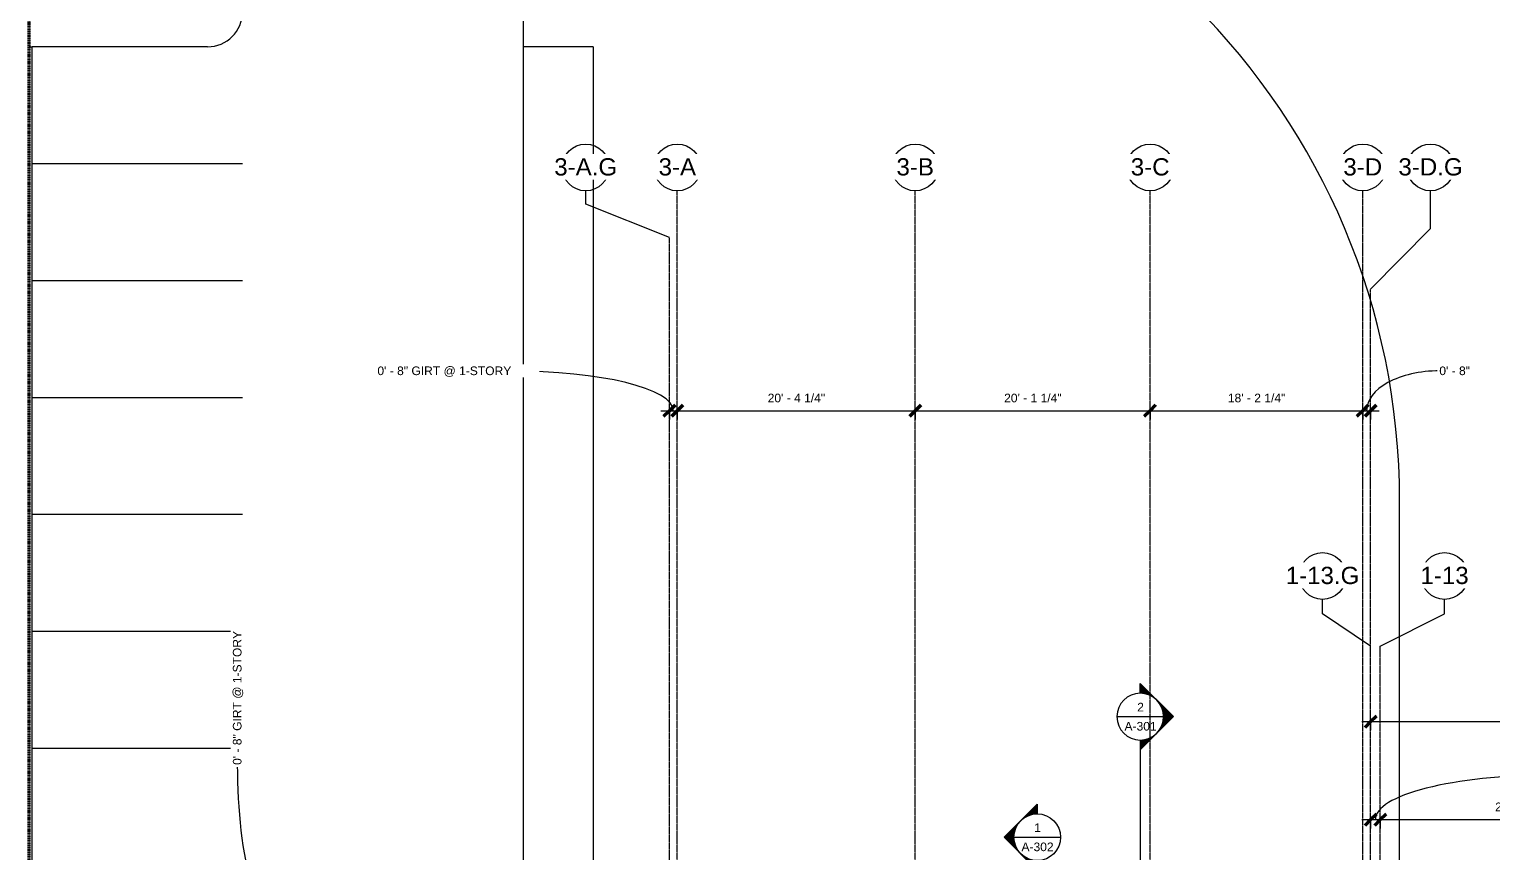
# Model space of a CAD drawing. Header units: inches. Extents: x 15537 to 31673, y -30778 to -16067.
# Drawn here: x 21404 to 22906, y -20809 to -19965 of the extents above; entities that cross this region are included whole.
import ezdxf

# ---------------------------------------------------------------- set-up
doc = ezdxf.new("R2010")
doc.units = ezdxf.units.IN
doc.header["$MEASUREMENT"] = 0
doc.linetypes.add('Grid Line 1_2_', pattern=[0.875, 0.5, -0.125, 0.125, -0.125])
doc.linetypes.add('Hidden', pattern=[0.28125, 0.1875, -0.09375])
for name, color, linetype, lineweight in [('A-ANNO-DIMS', 211, 'Continuous', 9), ('A-ANNO-DIMS-96', 211, 'Continuous', 9), ('A-PROP-SBCK', 71, 'Hidden', 50), ('Conc', 7, 'Continuous', 9), ('EOP-PR', 4, 'Continuous', 9), ('G-ANNO-SYMB', 111, 'Continuous', 9), ('PAINT', 190, 'Continuous', 9), ('S-GRID', 1, 'Continuous', 9), ('S-GRID-IDEN', 1, 'Continuous', 9)]:
    doc.layers.add(name, color=color, linetype=linetype, lineweight=lineweight)
doc.styles.add('Arial', font='arial.ttf', dxfattribs={"height": 17.703593})
doc.styles.add('Arial_1', font='arial.ttf', dxfattribs={"height": 8.851796})
doc.dimstyles.new('Linear_-_3_32__Arial', dxfattribs={"dimscale": 12, "dimtxt": 9, "dimasz": 1, "dimexe": 0.75, "dimexo": 0.5, "dimgap": 0.5, "dimtad": 1, "dimdec": 4, "dimrnd": 0.0625, "dimzin": 1, "dimdsep": 46, "dimlunit": 4, "dimtxsty": 'Arial_1', "dimblk1": 'OBLIQUE', "dimblk2": 'OBLIQUE', "dimsah": 1, "dimcen": 0.09, "dimdle": 0.75, "dimazin": 0, "dimtfac": 1, "dimtdec": 4, "dimtix": 1, "dimtmove": 1, "dimatfit": 3, "dimfxl": 1, "dimtvp": 1, "dimtfill": 1, "dimfrac": 2, "dimtolj": 1, "dimtzin": 0, "dimarcsym": 2})
doc.dimstyles.new('Linear_-_3_32__Arial_1', dxfattribs={"dimscale": 12, "dimtxt": 9, "dimasz": 1, "dimexe": 0.75, "dimexo": 0.5, "dimgap": 0.5, "dimtad": 1, "dimdec": 4, "dimrnd": 0.0625, "dimzin": 1, "dimdsep": 46, "dimlunit": 4, "dimtxsty": 'Arial_1', "dimblk1": 'OBLIQUE', "dimblk2": 'OBLIQUE', "dimsah": 1, "dimcen": 0.09, "dimdle": 0.75, "dimazin": 0, "dimtfac": 1, "dimtdec": 4, "dimtix": 1, "dimtmove": 0, "dimatfit": 3, "dimfxl": 1, "dimtvp": 1, "dimtfill": 1, "dimfrac": 2, "dimtolj": 1, "dimtzin": 0, "dimarcsym": 2})

# ---------------------------------------------------------------- blocks, each defined once
blk = doc.blocks.new('Section - Section Head - Filled-1526-First Floor Plan - Enlarged')
at = {"layer": 'G-ANNO-SYMB'}
h = blk.add_hatch(color=256, dxfattribs=at)
edge = h.paths.add_edge_path(flags=0)
edge.add_line((-0.427, 0.177), (-0.25, 0.354))
edge.add_line((-0.25, 0.354), (-0.25, 0.25))
edge.add_arc((-0.25, 0), 0.25, 90, 135)
h = blk.add_hatch(color=256, dxfattribs=at)
edge = h.paths.add_edge_path(flags=0)
edge.add_arc((-0.25, 0), 0.25, 45, 90)
edge.add_line((-0.25, 0.25), (-0.25, 0.354))
edge.add_line((-0.25, 0.354), (-0.073, 0.177))
h = blk.add_hatch(color=256, dxfattribs=at)
edge = h.paths.add_edge_path(flags=0)
edge.add_arc((-0.25, 0), 0.25, 137.9216, 180)
edge.add_line((-0.5, 0), (-0.604, 0))
edge.add_line((-0.604, 0), (-0.436, 0.168))
h = blk.add_hatch(color=256, dxfattribs=at)
edge = h.paths.add_edge_path(flags=0)
edge.add_line((-0.064, 0.168), (0.104, 0))
edge.add_line((0.104, 0), (0, 0))
edge.add_arc((-0.25, 0), 0.25, 0, 42.0784)
for p, q in [((-0.25, 0.354), (-0.604, 0)), ((-0.25, 0.354), (-0.427, 0.177)), ((-0.25, 0.354), (0.104, 0)), ((-0.25, 0.25), (-0.25, 0.354)), ((-0.073, 0.177), (-0.25, 0.354)), ((-0.25, 0.354), (-0.25, 0.25)), ((-0.436, 0.168), (-0.604, 0)), ((0.104, 0), (-0.064, 0.168)), ((-0.604, 0), (-0.5, 0)), ((0, 0), (0.104, 0)), ((-0.5, 0), (-0.604, 0)), ((0, 0), (0.104, 0))]:
    blk.add_line(p, q, dxfattribs=at)
for start, end in [(360, 180), (137.9216, 180), (90, 135), (45, 90), (0, 42.0784), (180, 360)]:
    blk.add_arc((-0.25, 0), 0.25, start, end, dxfattribs=at)
blk = doc.blocks.new('DIMBLOCK11-First Floor Plan - Enlarged')
at = {"layer": 'A-ANNO-DIMS-96', "lineweight": 50}
for p, q in [((21667.3, -20891.6), (21661.3, -20885.6)), ((21667.3, -20899.6), (21661.3, -20893.6)), ((21667.3, -20891.6), (21673.3, -20897.6)), ((21667.3, -20899.6), (21673.3, -20905.6))]:
    blk.add_line(p, q, dxfattribs=at)
at = {"layer": 'A-ANNO-DIMS-96'}
for p, q in [((21667.3, -20899.6), (21667.3, -20882.6)), ((21664.8, -20891.6), (21676.3, -20891.6)), ((21667.3, -20891.6), (21664.8, -20891.6)), ((21664.8, -20899.6), (21676.3, -20899.6)), ((21667.3, -20899.6), (21664.8, -20899.6))]:
    blk.add_line(p, q, dxfattribs=at)
blk.add_ellipse((21667.3, -20719.9), major_axis=(0, 175.6), ratio=0.281625, start_param=1.570796, end_param=3.141593, dxfattribs=at)
at = {"layer": 'A-ANNO-DIMS-96', "color": 0, "insert": (21613.3, -20719.9), "char_height": 8.852, "width": 163.994, "attachment_point": 1, "rotation": 90, "line_spacing_factor": 0.938532, "style": 'Arial_1', "bg_fill": 3, "box_fill_scale": 1.25, "bg_fill_color": 0, "bg_fill_transparency": 0}
blk.add_mtext('0\' - 8" GIRT @ 1-STORY', dxfattribs=at)
blk = doc.blocks.new('_Oblique')
at = {"color": 0, "linetype": 'ByBlock', "lineweight": -2}
blk.add_line((-0.5, -0.5), (0.5, 0.5), dxfattribs=at)
blk = doc.blocks.new('Grid - Grid Head - Circle-14747-First Floor Plan - Enlarged')
at = {"layer": 'S-GRID-IDEN'}
blk.add_circle((0, 0), 0.25, dxfattribs=at)
blk = doc.blocks.new('DIMBLOCK44-First Floor Plan - Enlarged')
at = {"layer": 'A-ANNO-DIMS-96'}
for p, q in [((22052.6, -20356.5), (22069.6, -20356.5)), ((22061.6, -20354), (22061.6, -20365.5)), ((22061.6, -20356.5), (22061.6, -20354)), ((22069.6, -20354), (22069.6, -20365.5)), ((22069.6, -20356.5), (22069.6, -20354))]:
    blk.add_line(p, q, dxfattribs=at)
at = {"layer": 'A-ANNO-DIMS-96', "lineweight": 50}
for p, q in [((22061.6, -20356.5), (22055.6, -20362.5)), ((22061.6, -20356.5), (22067.6, -20350.5)), ((22069.6, -20356.5), (22063.6, -20362.5)), ((22069.6, -20356.5), (22075.6, -20350.5))]:
    blk.add_line(p, q, dxfattribs=at)
at = {"layer": 'A-ANNO-DIMS-96'}
blk.add_ellipse((21898.3, -20356.5), major_axis=(167.3, 0), ratio=0.244403, start_param=0, end_param=1.570796, dxfattribs=at)
at = {"layer": 'A-ANNO-DIMS-96', "color": 0, "insert": (21761.7, -20311.1), "char_height": 8.852, "width": 163.994, "attachment_point": 1, "line_spacing_factor": 0.938532, "style": 'Arial_1', "bg_fill": 3, "box_fill_scale": 1.25, "bg_fill_color": 0, "bg_fill_transparency": 0}
blk.add_mtext('0\' - 8" GIRT @ 1-STORY', dxfattribs=at)
blk = doc.blocks.new('DIMBLOCK45-First Floor Plan - Enlarged')
at = {"layer": 'A-ANNO-DIMS-96', "lineweight": 50}
for p, q in [((22069.6, -20356.5), (22063.6, -20362.5)), ((22069.6, -20356.5), (22075.6, -20350.5)), ((22313.9, -20356.5), (22307.9, -20362.5)), ((22313.9, -20356.5), (22319.9, -20350.5))]:
    blk.add_line(p, q, dxfattribs=at)
at = {"layer": 'A-ANNO-DIMS-96'}
for p, q in [((22069.6, -20354), (22069.6, -20365.5)), ((22069.6, -20356.5), (22069.6, -20354)), ((22069.6, -20356.5), (22313.9, -20356.5)), ((22313.9, -20354), (22313.9, -20365.5)), ((22313.9, -20356.5), (22313.9, -20354))]:
    blk.add_line(p, q, dxfattribs=at)
at = {"layer": 'A-ANNO-DIMS-96', "color": 0, "insert": (22162.4, -20339), "char_height": 8.852, "width": 70.449, "attachment_point": 1, "line_spacing_factor": 0.938532, "style": 'Arial_1', "bg_fill": 3, "box_fill_scale": 1.25, "bg_fill_color": 0, "bg_fill_transparency": 0}
blk.add_mtext('20\' - 4 1/4"', dxfattribs=at)
blk = doc.blocks.new('DIMBLOCK46-First Floor Plan - Enlarged')
at = {"layer": 'A-ANNO-DIMS-96', "lineweight": 50}
for p, q in [((22313.9, -20356.5), (22307.9, -20362.5)), ((22313.9, -20356.5), (22319.9, -20350.5)), ((22555.1, -20356.5), (22549.1, -20362.5)), ((22555.1, -20356.5), (22561.1, -20350.5))]:
    blk.add_line(p, q, dxfattribs=at)
at = {"layer": 'A-ANNO-DIMS-96'}
for p, q in [((22313.9, -20354), (22313.9, -20365.5)), ((22313.9, -20356.5), (22313.9, -20354)), ((22313.9, -20356.5), (22555.1, -20356.5)), ((22555.1, -20354), (22555.1, -20365.5)), ((22555.1, -20356.5), (22555.1, -20354))]:
    blk.add_line(p, q, dxfattribs=at)
at = {"layer": 'A-ANNO-DIMS-96', "color": 0, "insert": (22405.2, -20339), "char_height": 8.852, "width": 70.449, "attachment_point": 1, "line_spacing_factor": 0.938532, "style": 'Arial_1', "bg_fill": 3, "box_fill_scale": 1.25, "bg_fill_color": 0, "bg_fill_transparency": 0}
blk.add_mtext('20\' - 1 1/4"', dxfattribs=at)
blk = doc.blocks.new('DIMBLOCK47-First Floor Plan - Enlarged')
at = {"layer": 'A-ANNO-DIMS-96', "lineweight": 50}
for p, q in [((22555.1, -20356.5), (22549.1, -20362.5)), ((22555.1, -20356.5), (22561.1, -20350.5)), ((22773.4, -20356.5), (22767.4, -20362.5)), ((22773.4, -20356.5), (22779.4, -20350.5))]:
    blk.add_line(p, q, dxfattribs=at)
at = {"layer": 'A-ANNO-DIMS-96'}
for p, q in [((22555.1, -20354), (22555.1, -20365.5)), ((22555.1, -20356.5), (22555.1, -20354)), ((22555.1, -20356.5), (22773.4, -20356.5)), ((22773.4, -20354), (22773.4, -20365.5)), ((22773.4, -20356.5), (22773.4, -20354))]:
    blk.add_line(p, q, dxfattribs=at)
at = {"layer": 'A-ANNO-DIMS-96', "color": 0, "insert": (22634.9, -20339), "char_height": 8.852, "width": 70.449, "attachment_point": 1, "line_spacing_factor": 0.938532, "style": 'Arial_1', "bg_fill": 3, "box_fill_scale": 1.25, "bg_fill_color": 0, "bg_fill_transparency": 0}
blk.add_mtext('18\' - 2 1/4"', dxfattribs=at)
blk = doc.blocks.new('DIMBLOCK48-First Floor Plan - Enlarged')
at = {"layer": 'A-ANNO-DIMS-96', "lineweight": 50}
for p, q in [((22773.4, -20356.5), (22767.4, -20362.5)), ((22773.4, -20356.5), (22779.4, -20350.5)), ((22781.4, -20356.5), (22775.4, -20362.5)), ((22781.4, -20356.5), (22787.4, -20350.5))]:
    blk.add_line(p, q, dxfattribs=at)
at = {"layer": 'A-ANNO-DIMS-96'}
for p, q in [((22773.4, -20354), (22773.4, -20365.5)), ((22773.4, -20356.5), (22773.4, -20354)), ((22773.4, -20356.5), (22790.4, -20356.5)), ((22781.4, -20354), (22781.4, -20365.5)), ((22781.4, -20356.5), (22781.4, -20354))]:
    blk.add_line(p, q, dxfattribs=at)
blk.add_ellipse((22852, -20356.5), major_axis=(74.6, 0), ratio=0.548205, start_param=1.570796, end_param=3.141593, dxfattribs=at)
at = {"layer": 'A-ANNO-DIMS-96', "color": 0, "insert": (22852, -20311.1), "char_height": 8.85, "width": 37.717, "attachment_point": 1, "line_spacing_factor": 0.938532, "style": 'Arial_1', "bg_fill": 3, "box_fill_scale": 1.25, "bg_fill_color": 0, "bg_fill_transparency": 0}
blk.add_mtext('0\' - 8"', dxfattribs=at)
blk = doc.blocks.new('DIMBLOCK49-First Floor Plan - Enlarged')
at = {"layer": 'A-ANNO-DIMS-96'}
for p, q in [((22772.4, -20776), (22791.4, -20776)), ((22781.4, -20773.5), (22781.4, -20785)), ((22781.4, -20776), (22781.4, -20773.5)), ((22791.4, -20773.5), (22791.4, -20785)), ((22791.4, -20776), (22791.4, -20773.5))]:
    blk.add_line(p, q, dxfattribs=at)
at = {"layer": 'A-ANNO-DIMS-96', "lineweight": 50}
for p, q in [((22781.4, -20776), (22775.4, -20782)), ((22781.4, -20776), (22787.4, -20770)), ((22791.4, -20776), (22785.4, -20782)), ((22791.4, -20776), (22797.4, -20770))]:
    blk.add_line(p, q, dxfattribs=at)
at = {"layer": 'A-ANNO-DIMS-96'}
blk.add_ellipse((22964.6, -20776), major_axis=(178.3, 0), ratio=0.255343, start_param=1.570796, end_param=3.141593, dxfattribs=at)
at = {"layer": 'A-ANNO-DIMS-96', "color": 0, "insert": (22964.6, -20726), "char_height": 8.852, "width": 172.135, "attachment_point": 1, "line_spacing_factor": 0.938532, "style": 'Arial_1', "bg_fill": 3, "box_fill_scale": 1.25, "bg_fill_color": 0, "bg_fill_transparency": 0}
blk.add_mtext('0\' - 10" GIRT @ 2-STORY', dxfattribs=at)
blk = doc.blocks.new('DIMBLOCK50-First Floor Plan - Enlarged')
at = {"layer": 'A-ANNO-DIMS-96', "lineweight": 50}
for p, q in [((22791.4, -20776), (22785.4, -20782)), ((22791.4, -20776), (22797.4, -20770)), ((23085.9, -20776), (23079.9, -20782)), ((23085.9, -20776), (23091.9, -20770))]:
    blk.add_line(p, q, dxfattribs=at)
at = {"layer": 'A-ANNO-DIMS-96'}
for p, q in [((22791.4, -20773.5), (22791.4, -20785)), ((22791.4, -20776), (22791.4, -20773.5)), ((22791.4, -20776), (23085.9, -20776)), ((23085.9, -20773.5), (23085.9, -20785)), ((23085.9, -20776), (23085.9, -20773.5))]:
    blk.add_line(p, q, dxfattribs=at)
at = {"layer": 'A-ANNO-DIMS-96', "color": 0, "insert": (22909.3, -20758.5), "char_height": 8.852, "width": 70.449, "attachment_point": 1, "line_spacing_factor": 0.938532, "style": 'Arial_1', "bg_fill": 3, "box_fill_scale": 1.25, "bg_fill_color": 0, "bg_fill_transparency": 0}
blk.add_mtext('24\' - 6 1/2"', dxfattribs=at)
blk = doc.blocks.new('DIMBLOCK64-First Floor Plan - Enlarged')
at = {"layer": 'A-ANNO-DIMS-96'}
for p, q in [((22772.4, -20675.4), (26290.4, -20675.4)), ((22781.4, -20672.9), (22781.4, -20684.4)), ((22781.4, -20675.4), (22781.4, -20672.9)), ((26281.4, -20672.9), (26281.4, -20684.4)), ((26281.4, -20675.4), (26281.4, -20672.9))]:
    blk.add_line(p, q, dxfattribs=at)
at = {"layer": 'A-ANNO-DIMS-96', "lineweight": 50}
for p, q in [((22781.4, -20675.4), (22775.4, -20681.4)), ((22781.4, -20675.4), (22787.4, -20669.4)), ((26281.4, -20675.4), (26275.4, -20681.4)), ((26281.4, -20675.4), (26287.4, -20669.4))]:
    blk.add_line(p, q, dxfattribs=at)
at = {"layer": 'A-ANNO-DIMS-96', "color": 0, "insert": (24508.9, -20657.9), "char_height": 8.85, "width": 54, "attachment_point": 1, "line_spacing_factor": 0.938532, "style": 'Arial_1', "bg_fill": 3, "box_fill_scale": 1.25, "bg_fill_color": 0, "bg_fill_transparency": 0}
blk.add_mtext('291\' - 8"', dxfattribs=at)

msp = doc.modelspace()

# ---------------------------------------------------------------- linework, layer by layer
at = {"layer": 'A-PROP-SBCK'}
msp.add_line((21404.23523, -23401.2537), (21404.23523, -19438.18055), dxfattribs=at)
at = {"layer": 'Conc'}
for p, q in [((21404.23523, -19983.10055), (21407.23523, -19983.10055)), ((21407.23523, -19989.33555), (21407.23523, -19983.10055)), ((21983.23523, -19983.10055), (21911.23523, -19983.10055)), ((21911.23523, -19983.10055), (21911.23523, -20067.10055)), ((21911.23523, -19983.10055), (21911.23523, -22983.08555)), ((21983.23523, -19983.10055), (21983.23523, -21649.17781)), ((21407.23523, -22923.08555), (21407.23523, -19989.33555))]:
    msp.add_line(p, q, dxfattribs=at)
at = {"layer": 'EOP-PR'}
for p, q in [((21911.23523, -19909.08555), (21911.23523, -19983.10055)), ((21587.23523, -19983.10055), (21407.23523, -19983.10055)), ((22811.23523, -20891.55281), (22811.23523, -20449.08555))]:
    msp.add_line(p, q, dxfattribs=at)
for centre, radius, start, end in [((22091.23523, -20449.08555), 720, 0, 90), ((21587.23523, -19947.10055), 36, 270, 0)]:
    msp.add_arc(centre, radius, start, end, dxfattribs=at)
at = {"layer": 'G-ANNO-SYMB'}
for p, q in [((22520.94179, -20670.34266), (22568.94179, -20670.34266)), ((22544.94179, -20694.34266), (22544.94179, -22908.83975)), ((22415.17362, -20794.08211), (22463.17362, -20794.08211))]:
    msp.add_line(p, q, dxfattribs=at)
at = {"layer": 'PAINT'}
for p, q in [((21623.23523, -20103.08555), (21407.23523, -20103.08555)), ((21623.23523, -20223.08555), (21407.23523, -20223.08555)), ((21623.23523, -20343.08555), (21407.23523, -20343.08555)), ((21623.23523, -20463.08555), (21407.23523, -20463.08555)), ((21623.23523, -20583.08555), (21407.23523, -20583.08555)), ((21623.23523, -20703.08555), (21407.23523, -20703.08555))]:
    msp.add_line(p, q, dxfattribs=at)
at = {"layer": 'S-GRID'}
for p, q in [((21975.56435, -20144.37838), (21975.56435, -20130.84867)), ((22842.96848, -20169.43055), (22842.96848, -20130.84867)), ((22061.64023, -20178.84867), (21975.56435, -20144.37838)), ((22781.39023, -20231.84365), (22842.96848, -20169.43055)), ((22732.09373, -20564.91613), (22732.09373, -20550.05281)), ((22857.36517, -20564.91613), (22857.36517, -20550.05281)), ((22781.39023, -20598.05281), (22732.09373, -20564.91613)), ((22791.39023, -20598.05281), (22857.36517, -20564.91613))]:
    msp.add_line(p, q, dxfattribs=at)
at = {"layer": 'S-GRID', "linetype": 'Grid Line 1_2_'}
for p, q in [((22069.64023, -23155.1009), (22069.64023, -20130.84867)), ((22313.89023, -23155.1009), (22313.89023, -20130.84867)), ((22555.14023, -23155.1009), (22555.14023, -20130.84867)), ((22061.64023, -23075.71975), (22061.64023, -20178.84867)), ((22781.39023, -22389.5762), (22781.39023, -20598.05281)), ((22791.39023, -22389.5762), (22791.39023, -20598.05281))]:
    msp.add_line(p, q, dxfattribs=at)

# ---------------------------------------------------------------- block references
at = {"layer": 'G-ANNO-SYMB', "xscale": 95.99999999999994, "yscale": 95.99999999999994, "zscale": 95.99999999999994, "rotation": 269.9999999999996}
msp.add_blockref('Section - Section Head - Filled-1526-First Floor Plan - Enlarged', (22544.94179, -20694.34266), dxfattribs=at)
at = {"layer": 'G-ANNO-SYMB', "extrusion": (0, 0, -1), "xscale": 95.99999999999994, "yscale": 95.99999999999994, "zscale": 95.99999999999994, "rotation": 270.0000000000003}
msp.add_blockref('Section - Section Head - Filled-1526-First Floor Plan - Enlarged', (-22439.17362, -20818.08211), dxfattribs=at)
at = {"layer": 'S-GRID-IDEN', "xscale": 95.99999999999994, "yscale": 95.99999999999994, "zscale": 95.99999999999994}
for p in [(21975.56435, -20106.84867), (22069.64023, -20106.84867), (22313.89023, -20106.84867), (22555.14023, -20106.84867), (22773.39023, -20106.84867), (22842.96848, -20106.84867), (22732.09373, -20526.05281), (22857.36517, -20526.05281)]:
    msp.add_blockref('Grid - Grid Head - Circle-14747-First Floor Plan - Enlarged', p, dxfattribs=at)

# ---------------------------------------------------------------- texts
at = {"layer": 'G-ANNO-SYMB', "attachment_point": 2, "line_spacing_factor": 0.938532, "style": 'Arial_1'}
for s, insert, char_height, width in [('2', (22545.24916, -20656.17353), 8.8518, 8.208), ('A-301', (22545.24916, -20675.80978), 8.851796, 39.312), ('1', (22439.48099, -20779.91299), 8.8518, 8.208), ('A-302', (22439.48099, -20799.54923), 8.851796, 39.312)]:
    msp.add_mtext(s, dxfattribs=dict(at, insert=insert, char_height=char_height, width=width))

# ---------------------------------------------------------------- next in the draw order: texts
at = {"layer": 'S-GRID-IDEN', "char_height": 17.703593, "attachment_point": 2, "line_spacing_factor": 0.938532, "style": 'Arial', "bg_fill": 3, "box_fill_scale": 1.25, "bg_fill_color": 0, "bg_fill_transparency": 0}
for s, insert, width in [('3-A.G', (21975.55974, -20097.4118), 76.896), ('3-A', (22069.63561, -20097.4118), 45.792), ('3-B', (22313.88561, -20097.4118), 45.792), ('3-C', (22555.13561, -20097.4118), 47.304), ('3-D', (22773.38561, -20097.4118), 47.304), ('1-13.G', (22732.08912, -20516.61594), 90.072), ('1-13', (22857.36056, -20516.61594), 58.968)]:
    msp.add_mtext(s, dxfattribs=dict(at, insert=insert, width=width))

# ---------------------------------------------------------------- next in the draw order: dimensions: what is measured, and where the dimension line sits
at = {"layer": 'A-ANNO-DIMS'}
for base, p1, p2, override, picture, middle in [((22069.64023, -20356.51911), (22061.64023, -20348.03383), (22069.64023, -20348.03383), {"dimpost": '<>GIRT @ 1-STORY', "dimfxl": 8}, 'DIMBLOCK44-First Floor Plan - Enlarged', (21843.66611, -20316.96995)), ((22791.39023, -20776.031), (22781.39023, -20767.54572), (22791.39023, -20767.54572), {"dimpost": '<>GIRT @ 2-STORY', "dimfxl": 10}, 'DIMBLOCK49-First Floor Plan - Enlarged', (23050.7143, -20731.85621))]:
    dim = msp.add_linear_dim(base=base, p1=p1, p2=p2, dimstyle='Linear_-_3_32__Arial', override=override, dxfattribs=at)
    dim.commit()
    dim.dimension.update_dxf_attribs({"geometry": picture, "text_midpoint": middle, "dimtype": 160})
dim = msp.add_linear_dim(base=(21667.29342, -20891.55281), p1=(21658.80814, -20899.55281), p2=(21658.80814, -20891.55281), angle=90, dimstyle='Linear_-_3_32__Arial', override={"dimpost": '<>GIRT @ 1-STORY', "dimfxl": 8}, dxfattribs=at)
dim.commit()
dim.dimension.update_dxf_attribs({"geometry": 'DIMBLOCK11-First Floor Plan - Enlarged', "text_midpoint": (21619.17611, -20637.9359), "dimtype": 160, "text_rotation": 90})
dim = msp.add_linear_dim(base=(26281.39023, -20675.36063), p1=(22781.39023, -20666.87535), p2=(26281.39023, -20666.87535), dimstyle='Linear_-_3_32__Arial_1', override={"dimpost": '<>', "dimfxl": 3500}, dxfattribs=at)
dim.commit()
dim.dimension.update_dxf_attribs({"geometry": 'DIMBLOCK64-First Floor Plan - Enlarged', "text_midpoint": (24531.39023, -20664.84115)})

# ---------------------------------------------------------------- next in the draw order: texts
at = {"layer": 'S-GRID-IDEN', "insert": (22842.96387, -20097.4118), "char_height": 17.703593, "width": 78.408, "attachment_point": 2, "line_spacing_factor": 0.938532, "style": 'Arial', "bg_fill": 3, "box_fill_scale": 1.25, "bg_fill_color": 0, "bg_fill_transparency": 0}
msp.add_mtext('3-D.G', dxfattribs=at)

# ---------------------------------------------------------------- next in the draw order: dimensions: what is measured, and where the dimension line sits
at = {"layer": 'A-ANNO-DIMS'}
for base, p1, p2, override, picture, middle in [((22313.89023, -20356.51911), (22069.64023, -20348.03383), (22313.89023, -20348.03383), {"dimpost": '<>', "dimfxl": 244.25}, 'DIMBLOCK45-First Floor Plan - Enlarged', (22191.76523, -20345.94226)), ((23085.89023, -20776.031), (22791.39023, -20767.54572), (23085.89023, -20767.54572), {"dimpost": '<>', "dimfxl": 294.5}, 'DIMBLOCK50-First Floor Plan - Enlarged', (22938.64023, -20765.45415))]:
    dim = msp.add_linear_dim(base=base, p1=p1, p2=p2, dimstyle='Linear_-_3_32__Arial_1', override=override, dxfattribs=at)
    dim.commit()
    dim.dimension.update_dxf_attribs({"geometry": picture, "text_midpoint": middle})

# ---------------------------------------------------------------- next in the draw order: dimensions: what is measured, and where the dimension line sits
dim = msp.add_linear_dim(base=(22555.14023, -20356.51911), p1=(22313.89023, -20348.03383), p2=(22555.14023, -20348.03383), dimstyle='Linear_-_3_32__Arial_1', override={"dimpost": '<>', "dimfxl": 241.25}, dxfattribs=at)
dim.commit()
dim.dimension.update_dxf_attribs({"geometry": 'DIMBLOCK46-First Floor Plan - Enlarged', "text_midpoint": (22434.51523, -20345.94226)})

# ---------------------------------------------------------------- next in the draw order: dimensions: what is measured, and where the dimension line sits
dim = msp.add_linear_dim(base=(22773.39023, -20356.51911), p1=(22555.14023, -20348.03383), p2=(22773.39023, -20348.03383), dimstyle='Linear_-_3_32__Arial_1', override={"dimpost": '<>', "dimfxl": 218.25}, dxfattribs=at)
dim.commit()
dim.dimension.update_dxf_attribs({"geometry": 'DIMBLOCK47-First Floor Plan - Enlarged', "text_midpoint": (22664.26523, -20345.94226)})

# ---------------------------------------------------------------- next in the draw order: dimensions: what is measured, and where the dimension line sits
dim = msp.add_linear_dim(base=(22781.39023, -20356.51911), p1=(22773.39023, -20348.03383), p2=(22781.39023, -20348.03383), dimstyle='Linear_-_3_32__Arial', override={"dimpost": '<>', "dimfxl": 8}, dxfattribs=at)
dim.commit()
dim.dimension.update_dxf_attribs({"geometry": 'DIMBLOCK48-First Floor Plan - Enlarged', "text_midpoint": (22870.83912, -20316.96995), "dimtype": 160})

# ---------------------------------------------------------------- next in the draw order: linework, layer by layer
at = {"layer": 'S-GRID', "linetype": 'Grid Line 1_2_'}
for p, q in [((22773.39023, -22389.5762), (22773.39023, -20130.84867)), ((22781.39023, -22389.5762), (22781.39023, -20231.84365))]:
    msp.add_line(p, q, dxfattribs=at)

doc.saveas('drawing.dxf')
